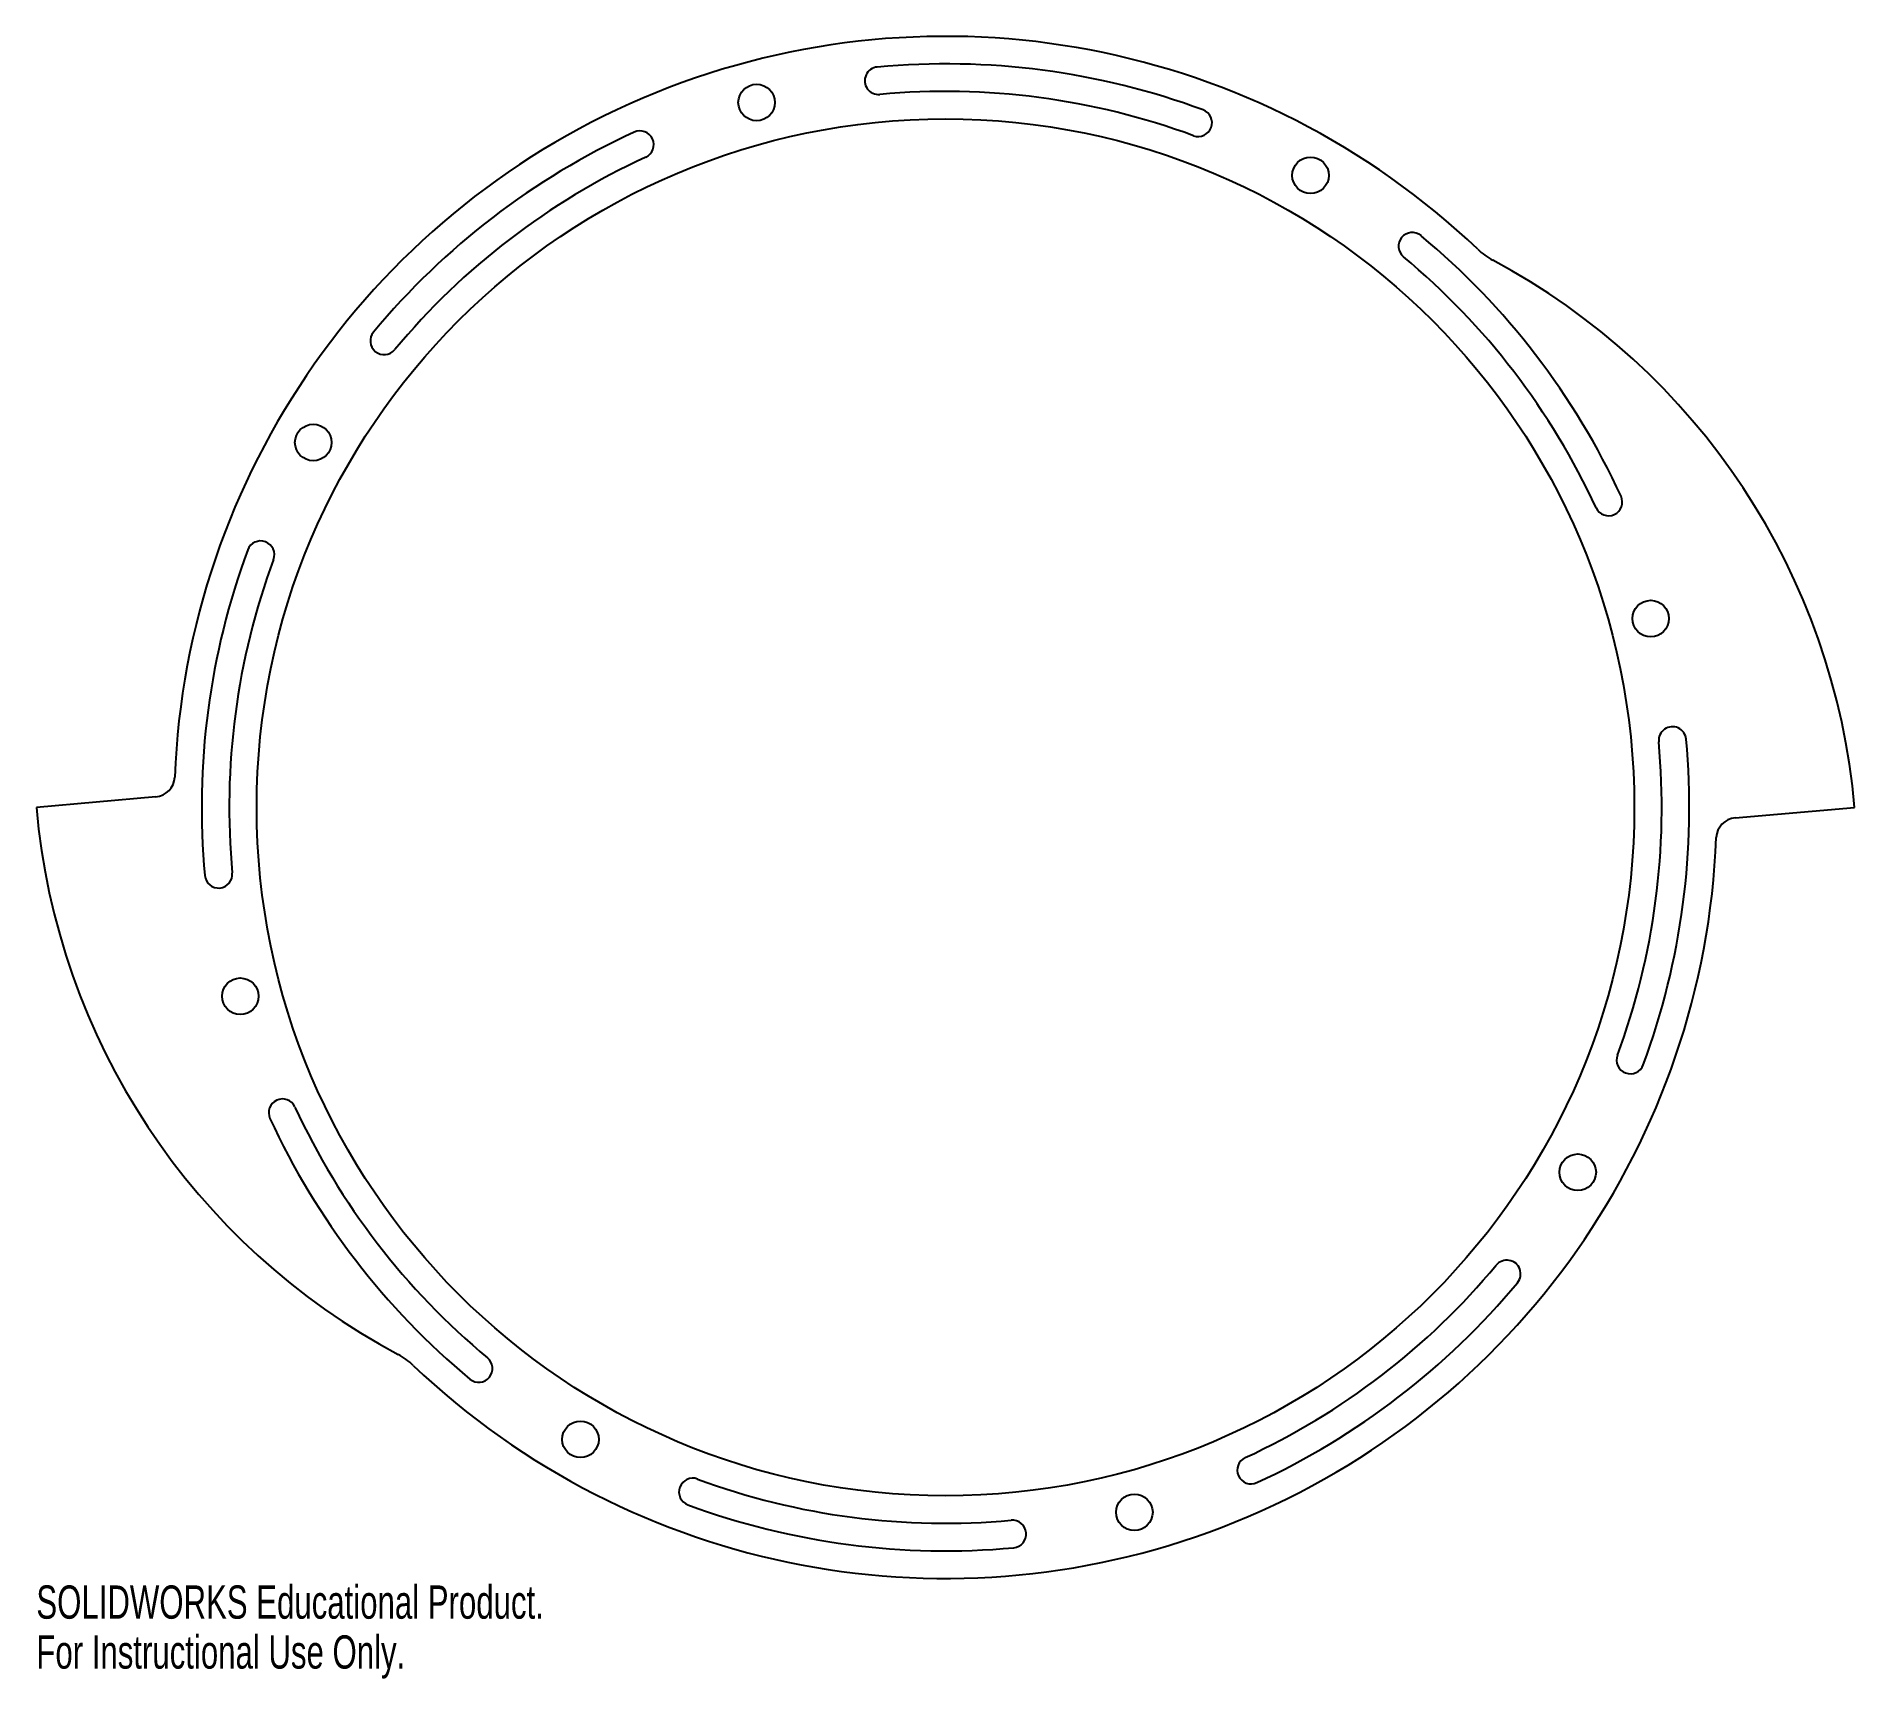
# Model space of a CAD drawing. Header units: millimetres. Extents: x -132 to 132, y -127 to 112.
import ezdxf

# ---------------------------------------------------------------- set-up
doc = ezdxf.new("R2010")
doc.units = ezdxf.units.MM
doc.styles.add('SLDTEXTSTYLE0', font='TXT', dxfattribs={"width": 0.7})

msp = doc.modelspace()

# ---------------------------------------------------------------- linework, layer by layer
at = {"color": 7, "linetype": 'Continuous', "lineweight": 25}
for p, q in [((-114.65, 1.52), (-132, 0)), ((114.65, -1.52), (132, 0))]:
    msp.add_line(p, q, dxfattribs=at)
for centre, radius in [((-27.43, 102.39), 2.65), ((0, 0), 100), ((53, 91.8), 2.65), ((-91.8, 53), 2.65), ((102.39, 27.43), 2.65), ((-102.39, -27.43), 2.65), ((91.8, -53), 2.65), ((-53, -91.8), 2.65), ((27.43, -102.39), 2.65)]:
    msp.add_circle(centre, radius, dxfattribs=at)
for centre, radius, start, end in [((0, 0), 112, 46.3667, 177.7542), ((-9.72, 105.55), 2, 95.2588, 275.2588), ((0, 0), 108, 69.7412, 95.2588), ((0, 0), 104, 69.7412, 95.2588), ((36.7, 99.44), 2, 249.7412, 69.7412), ((0, 0), 108, 114.7412, 140.2588), ((-44.36, 96.27), 2, 294.7412, 114.7412), ((0, 0), 104, 114.7412, 140.2588), ((67.77, 81.51), 2, 50.2588, 230.2588), ((0, 0), 108, 24.7412, 50.2588), ((0, 0), 104, 24.7412, 50.2588), ((84.18, 88.3), 10, 226.3667, 241.9174), ((32.42, -8.71), 99.96, 5, 61.9174), ((-81.51, 67.77), 2, 140.2588, 320.2588), ((96.27, 44.36), 2, 204.7412, 24.7412), ((0, 0), 108, 159.7412, 185.2588), ((-99.44, 36.7), 2, 339.7412, 159.7412), ((0, 0), 104, 159.7412, 185.2588), ((105.55, 9.72), 2, 5.2588, 185.2588), ((0, 0), 104, 339.7412, 5.2588), ((0, 0), 108, 339.7412, 5.2588), ((-114.91, 4.51), 3, 275, 357.7542), ((-32.42, 8.71), 99.96, 185, 241.9174), ((114.91, -4.51), 3, 95, 177.7542), ((0, 0), 112, 226.3667, 357.7542), ((-105.55, -9.72), 2, 185.2588, 5.2588), ((99.44, -36.7), 2, 159.7412, 339.7412), ((-96.27, -44.36), 2, 24.7412, 204.7412), ((0, 0), 104, 204.7412, 230.2588), ((0, 0), 108, 204.7412, 230.2588), ((81.51, -67.77), 2, 320.2588, 140.2588), ((0, 0), 104, 294.7412, 320.2588), ((0, 0), 108, 294.7412, 320.2588), ((-84.18, -88.3), 10, 46.3667, 61.9174), ((-67.77, -81.51), 2, 230.2588, 50.2588), ((44.36, -96.27), 2, 114.7412, 294.7412), ((-36.7, -99.44), 2, 69.7412, 249.7412), ((0, 0), 104, 249.7412, 275.2588), ((0, 0), 108, 249.7412, 275.2588), ((9.72, -105.55), 2, 275.2588, 95.2588)]:
    msp.add_arc(centre, radius, start, end, dxfattribs=at)

# ---------------------------------------------------------------- texts
at = {"color": 7, "linetype": 'Continuous', "char_height": 4.8336, "attachment_point": 1, "style": 'SLDTEXTSTYLE0'}
for s, insert in [('SOLIDWORKS Educational Product.', (-132, -113.02)), ('For Instructional Use Only.', (-132, -120.27))]:
    msp.add_mtext(s, dxfattribs=dict(at, insert=insert))

doc.saveas('drawing.dxf')
